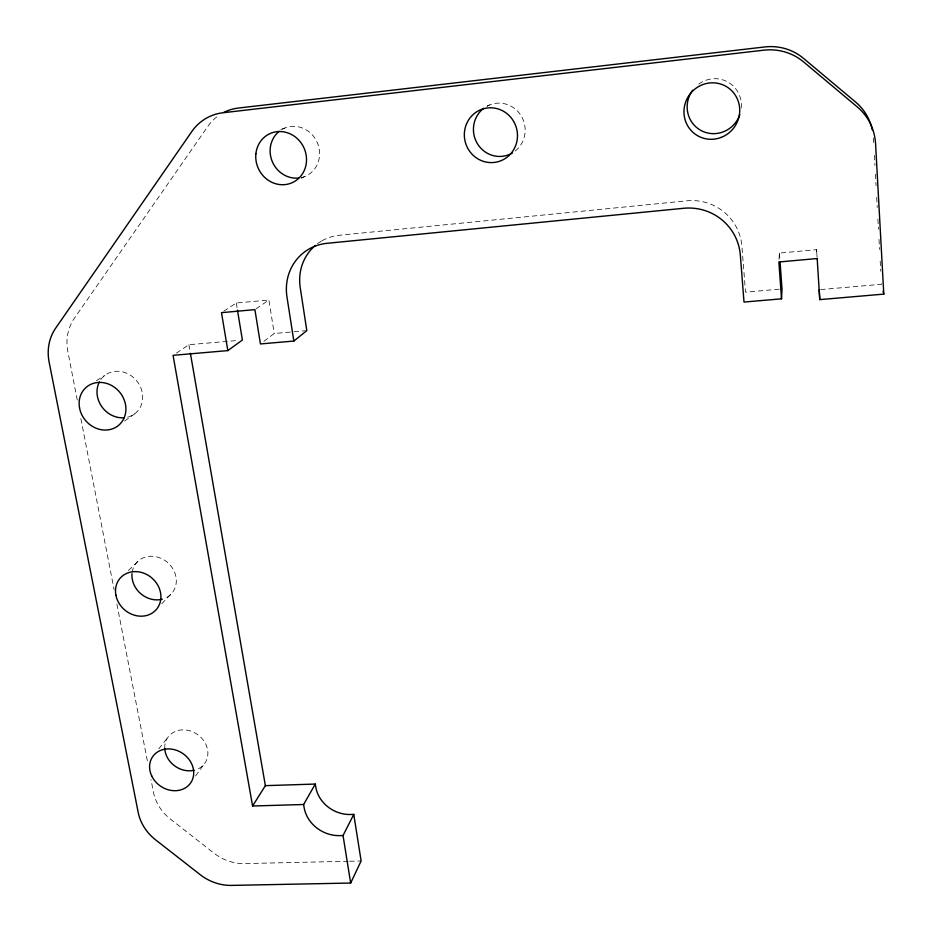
<?xml version="1.0" encoding="UTF-8"?>
<svg xmlns="http://www.w3.org/2000/svg" width="932" height="932" viewBox="0 0 932 932"><rect width="100%" height="100%" fill="white"/><g stroke="black" fill="none" stroke-linecap="round" stroke-linejoin="round"><path stroke-width="0.7" stroke-dasharray="4.66 3.5" d="M779.036 259.445L779.432 253.073L816.595 249.66L817.061 256.813M195.604 775.972L203.968 764.333M158.766 748.885L168.529 736.49M161.749 603.761L172.373 592.624M128.406 570.477L139.614 559.876M263.884 341.333L274.229 333.505L292.648 331.885M124.597 421.089L134.744 413.785M256.067 308.818L268.917 300.011L274.229 333.505M176.463 353.053L188.905 344.712L238.044 340.425M223.773 311.172L236.297 303.005L268.917 300.011M317.451 243.66L322.111 240.689M96.52 380.64L104.803 375.398M487.087 106.283L489.568 104.932M301.187 178.268L304.846 176.486M280.858 129.501L284.691 128.068M294.069 331.757L305.405 330.767M779.199 289.2L745.507 292.147L741.942 246.421A50.701 50.048 -20.3 0 0 686.849 200.823L339.434 235.248A48.79 45.948 53.9 0 0 319.035 242.6M820.661 289.572L881.474 284.272L881.311 281.371M348.172 861.273L244.522 863.591A42.919 36.686 31.5 0 1 213.952 853.141L170.486 819.146A43.023 36.802 33.5 0 1 153.477 792.34L150.984 779.502M349.605 861.238L361.127 860.982M77.274 400.108L67.85 351.609A47.357 42.313 52.3 0 1 74.292 318.383L207.789 126.437A50.223 46.332 64.1 0 1 218.542 115.591M80.874 418.643L114.123 589.805M116.896 604.064L147.932 763.809M188.905 344.712L190.14 351.865M236.297 303.005L237.241 308.702M779.432 253.073L779.944 260.249M873.424 137.924L873.738 143.726M874.379 155.318L874.938 165.453M875.416 174.144L876.057 185.736M876.686 197.328L877.245 207.475M877.886 219.067L878.445 229.214M879.004 239.349L879.563 249.496M880.192 261.088L880.752 271.224M816.595 249.66L816.945 255.985M164.754 748.524A22.554 19.409 34.8 0 1 182.451 729.873A22.554 19.409 34.8 0 1 206.869 746.916A22.554 19.409 34.8 0 1 195.429 769.937M132.134 572.353A23.358 20.574 41.1 0 1 167.259 562.217A23.358 20.574 41.1 0 1 163.636 598.787M487.11 106.085A26.713 25.828 78 0 1 521.151 115.824A26.713 25.828 78 0 1 514.709 151.427M698.744 84.078A27.704 26.888 -58.1 0 1 728.987 82.692A27.704 26.888 -58.1 0 1 740.928 110.512M282.384 129.187A26.224 24.43 65.4 0 1 317.719 143.61A26.224 24.43 65.4 0 1 301.187 177.628M100.854 379.499A24.348 21.727 49.9 0 1 138.041 382.609A24.348 21.727 49.9 0 1 127.008 417.338"/><path stroke-width="1.4" d="M252.584 806.005L265.375 785.653L315.296 784.057L303.622 804.502L252.584 806.005L173.061 355.325L227.827 350.607L221.49 312.663L254.902 309.622L260.436 343.943L293.836 341.054L286.963 296.889A50.095 47.031 53.3 0 1 327.039 243.31L683.692 208.279A52.064 51.388 -16.2 0 1 740.334 255.135L744.004 302.061L781.517 298.822L782.006 288.955L780.049 261.682M817.154 258.234L819.776 299.626L883.792 294.116L875.567 143.784A55.442 53.194 -41.2 0 0 857.265 106.912L803.629 61.955A55.524 53.497 -51.1 0 0 763.774 50.177L223.039 112.749A51.586 47.45 63.5 0 0 191.759 131.598L55.617 328.227A48.592 43.222 52 0 0 49.151 362.233L138.227 812.553A44.049 37.455 33.5 0 0 155.691 839.918L200.205 874.67A43.932 37.327 31.5 0 0 231.474 885.4L350.665 883.047L361.127 860.982L353.764 814.393L350.514 814.486A31.548 27.529 28.6 0 1 315.808 787.214L315.296 784.057M350.665 883.047L343.034 835.538L353.764 814.393M293.836 341.054L306.814 330.639L300.221 287.545A48.79 45.948 53.9 0 1 315.202 245.524M227.827 350.607L242.378 340.04L237.474 310.123M817.084 258.525L778.872 261.997L781.517 298.822M343.034 835.538L339.714 835.62A32.305 28.042 28.6 0 1 304.158 807.718L303.622 804.502M883.128 291.297L883.792 294.116M190.396 353.298L265.375 785.653M819.216 289.701L819.776 299.626M872.352 129.956A53.928 51.726 -42 0 0 855.623 102.066L803.512 58.378A54.009 52.006 -51.6 0 0 764.776 46.95L238.347 108.054A50.223 46.332 64.1 0 0 223.762 112.446M194.136 770.286A22.554 19.409 34.8 0 1 164.754 748.524M162.308 599.183A23.358 20.574 41.1 0 1 131.983 573.739M512.46 152.93A26.713 25.828 78 0 1 477.813 144.344A26.713 25.828 78 0 1 483.673 108.298M739.822 114.718A27.704 26.888 -58.1 0 1 701.4 130.701A27.704 26.888 -58.1 0 1 692.627 90.206M298.659 178.035A26.224 24.43 65.4 0 1 272.26 161.527A26.224 24.43 65.4 0 1 279.192 131.33M124.131 417.769A24.348 21.727 49.9 0 1 101.658 406.469A24.348 21.727 49.9 0 1 99.363 381.945M721.217 137.4A28.473 27.657 -58 0 0 729.907 89.064A28.473 27.657 -58 0 0 684.403 106.691A28.473 27.657 -58 0 0 721.217 137.4M466.489 123.991A27.447 26.515 76.4 0 0 494.042 162.459A27.447 26.515 76.4 0 0 512.204 119.156A27.447 26.515 76.4 0 0 466.489 123.991M255.881 153.827A26.935 25.024 64.7 0 0 291.425 183.022A26.935 25.024 64.7 0 0 296.073 137.552A26.935 25.024 64.7 0 0 255.881 153.827M79.546 407.971A24.978 22.182 49.5 0 0 117.84 425.947A24.978 22.182 49.5 0 0 110.186 384.776A24.978 22.182 49.5 0 0 79.546 407.971M115.871 595.059A23.941 20.97 40.9 0 0 152.953 612.592A23.941 20.97 40.9 0 0 145.788 574.03A23.941 20.97 40.9 0 0 115.871 595.059M151.671 775.843A23.09 19.758 34.7 0 0 189.755 784.127A23.09 19.758 34.7 0 0 173.538 749.468A23.09 19.758 34.7 0 0 151.671 775.843"/></g></svg>
